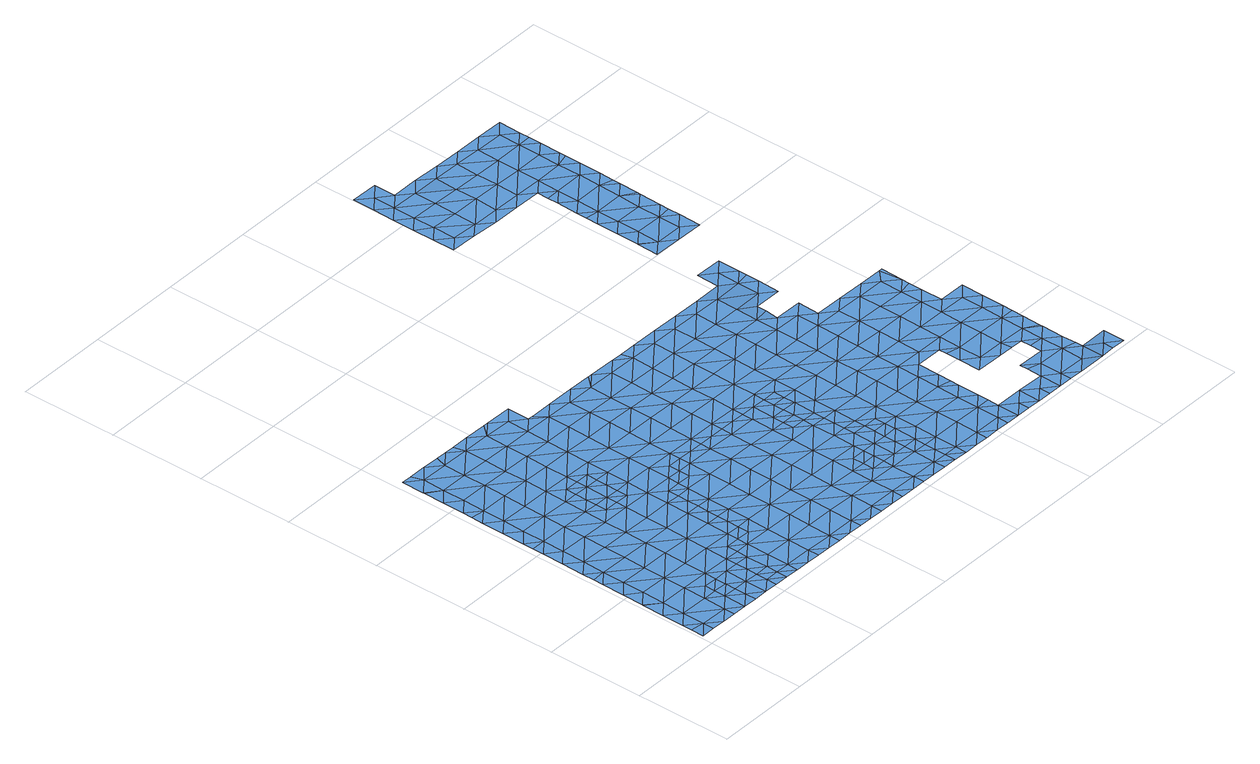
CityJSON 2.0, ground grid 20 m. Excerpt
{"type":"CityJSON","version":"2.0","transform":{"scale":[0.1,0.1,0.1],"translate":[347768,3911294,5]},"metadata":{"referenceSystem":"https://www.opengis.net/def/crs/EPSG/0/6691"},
"CityObjects":{
"waterbody1":{"type":"WaterBody","attributes":{"name":"7","class":"1140","function":"1","WaterBodyRiverFloodingRiskAttribute.description":"4","WaterBodyRiverFloodingRiskAttribute.rankOrg":"1","WaterBodyRiverFloodingRiskAttribute.adminType":"2","WaterBodyRiverFloodingRiskAttribute.scale":"L2"},"geometry":[{"type":"MultiSurface","lod":"1","boundaries":[[[0,1,2]],[[3,1,0]],[[4,2,1]],[[5,6,4]],[[4,1,5]],[[3,7,1]],[[8,9,6]],[[5,8,6]],[[9,8,10]],[[11,5,1]],[[8,12,10]],[[13,10,12]],[[1,7,11]],[[14,15,13]],[[11,16,5]],[[5,17,8]],[[7,18,11]],[[13,12,14]],[[15,19,20]],[[14,19,15]],[[19,21,20]],[[8,22,12]],[[18,23,11]],[[5,16,17]],[[24,25,21]],[[26,16,11]],[[21,19,24]],[[22,8,17]],[[14,12,22]],[[26,11,23]],[[14,27,19]],[[24,28,25]],[[22,27,14]],[[29,30,16]],[[16,30,17]],[[31,25,28]],[[29,16,26]],[[32,26,23]],[[31,33,34]],[[19,35,24]],[[28,33,31]],[[27,35,19]],[[34,33,36]],[[23,37,32]],[[30,38,17]],[[39,26,32]],[[24,40,28]],[[37,41,32]],[[42,36,43]],[[22,17,38]],[[36,33,43]],[[44,38,30]],[[45,24,35]],[[46,47,42]],[[48,39,32]],[[28,49,33]],[[46,42,43]],[[32,41,48]],[[24,45,40]],[[22,38,50]],[[46,51,47]],[[27,22,52]],[[27,53,35]],[[33,54,43]],[[55,51,56]],[[55,47,51]],[[44,57,38]],[[52,22,50]],[[52,53,27]],[[49,28,40]],[[41,58,48]],[[35,53,45]],[[56,59,60]],[[41,61,58]],[[56,51,59]],[[46,43,54]],[[62,48,58]],[[33,49,54]],[[63,38,57]],[[61,64,58]],[[63,65,38]],[[66,67,68]],[[66,60,67]],[[40,45,69]],[[60,59,67]],[[70,71,46]],[[72,63,57]],[[40,73,49]],[[50,38,65]],[[45,53,69]],[[46,54,70]],[[62,58,74]],[[51,46,71]],[[51,75,59]],[[74,58,64]],[[76,68,77]],[[78,54,49]],[[68,67,77]],[[52,79,53]],[[75,67,59]],[[77,80,76]],[[52,50,79]],[[62,74,81]],[[40,69,73]],[[73,78,49]],[[72,82,63]],[[79,50,65]],[[75,51,71]],[[53,83,69]],[[84,65,63]],[[67,85,77]],[[86,84,63]],[[86,63,82]],[[87,73,69]],[[80,77,88]],[[53,79,83]],[[83,89,69]],[[54,78,90]],[[70,54,91]],[[70,92,71]],[[93,78,73]],[[67,75,85]],[[89,87,69]],[[91,54,90]],[[77,94,88]],[[95,65,84]],[[71,92,75]],[[94,77,85]],[[79,65,95]],[[78,96,90]],[[97,78,93]],[[70,91,92]],[[93,73,87]],[[96,78,97]],[[79,98,83]],[[75,99,85]],[[96,100,90]],[[84,101,95]],[[102,88,94]],[[100,103,90]],[[90,103,91]],[[104,79,95]],[[83,105,89]],[[106,93,87]],[[75,92,99]],[[99,107,85]],[[85,108,94]],[[98,105,83]],[[101,109,95]],[[79,104,98]],[[110,109,101]],[[103,111,91]],[[112,92,91]],[[89,113,87]],[[102,94,114]],[[109,115,95]],[[104,95,115]],[[106,87,116]],[[108,85,107]],[[113,116,87]],[[117,98,104]],[[114,94,108]],[[118,117,104]],[[111,103,119]],[[104,115,118]],[[112,91,111]],[[89,105,113]],[[120,107,99]],[[117,121,98]],[[122,114,108]],[[99,92,123]],[[121,124,98]],[[119,125,111]],[[123,92,112]],[[105,98,124]],[[120,108,107]],[[113,126,116]],[[127,126,128]],[[129,113,105]],[[127,116,126]],[[130,129,105]],[[130,105,124]],[[122,108,131]],[[126,132,128]],[[99,123,120]],[[111,133,112]],[[134,128,132]],[[120,135,108]],[[125,134,132]],[[133,123,112]],[[111,125,136]],[[137,126,113]],[[138,113,129]],[[131,108,135]],[[125,132,136]],[[133,111,136]],[[139,120,123]],[[126,140,132]],[[138,129,141]],[[137,113,138]],[[142,131,135]],[[143,135,120]],[[123,133,139]],[[136,132,140]],[[144,142,135]],[[141,145,138]],[[126,137,140]],[[136,146,133]],[[147,144,135]],[[120,139,143]],[[145,148,138]],[[141,149,145]],[[137,138,148]],[[147,135,143]],[[136,140,146]],[[133,150,139]],[[137,151,140]],[[133,146,152]],[[153,147,143]],[[137,148,151]],[[154,151,148]],[[133,152,150]],[[143,139,155]],[[144,147,156]],[[146,140,157]],[[155,139,150]],[[140,151,157]],[[153,143,155]],[[147,153,156]],[[146,158,152]],[[154,159,151]],[[155,160,153]],[[146,157,161]],[[152,162,150]],[[163,157,151]],[[146,161,158]],[[150,162,155]],[[160,155,164]],[[151,159,163]],[[152,158,162]],[[162,165,155]],[[159,166,163]],[[155,165,164]],[[167,157,163]],[[161,157,168]],[[161,169,158]],[[166,170,163]],[[168,157,167]],[[158,169,162]],[[171,164,165]],[[172,167,163]],[[161,168,169]],[[162,173,165]],[[174,172,163]],[[163,170,174]],[[175,168,167]],[[173,162,169]],[[170,176,174]],[[165,177,171]],[[168,175,169]],[[165,173,177]],[[176,178,174]],[[175,167,172]],[[179,173,169]],[[180,181,182]],[[180,183,184]],[[175,179,169]],[[181,185,182]],[[183,180,182]],[[186,172,174]],[[187,174,178]],[[171,177,188]],[[179,189,173]],[[173,190,177]],[[185,191,182]],[[187,186,174]],[[189,190,173]],[[182,192,183]],[[191,192,182]],[[177,193,188]],[[187,178,194]],[[175,172,186]],[[175,195,179]],[[193,177,190]],[[196,192,191]],[[197,198,199]],[[194,200,187]],[[201,196,191]],[[175,186,195]],[[202,199,203]],[[199,198,203]],[[204,193,190]],[[205,186,187]],[[206,192,196]],[[207,190,189]],[[208,202,203]],[[179,195,209]],[[189,179,210]],[[211,212,213]],[[201,214,196]],[[215,216,217]],[[198,218,203]],[[219,205,187]],[[220,221,213]],[[210,179,209]],[[187,200,219]],[[210,207,189]],[[222,206,196]],[[223,208,203]],[[214,222,196]],[[207,204,190]],[[218,223,203]],[[224,217,225]],[[213,212,220]],[[217,216,225]],[[200,226,219]],[[195,186,205]],[[227,214,228]],[[229,218,230]],[[227,221,220]],[[228,221,227]],[[230,224,229]],[[195,231,209]],[[212,232,220]],[[224,225,229]],[[216,233,225]],[[234,222,214]],[[226,235,219]],[[227,234,214]],[[236,231,195]],[[229,237,218]],[[218,237,223]],[[195,205,236]],[[238,204,207]],[[209,239,210]],[[234,240,222]],[[231,239,209]],[[235,241,219]],[[225,242,229]],[[243,220,232]],[[220,244,227]],[[219,241,205]],[[245,240,233]],[[245,222,240]],[[246,247,235]],[[246,223,247]],[[210,248,207]],[[243,244,220]],[[223,237,247]],[[225,233,242]],[[239,248,210]],[[229,249,237]],[[238,207,250]],[[247,241,235]],[[227,251,234]],[[241,252,205]],[[248,250,207]],[[205,253,236]],[[232,254,243]],[[233,240,242]],[[244,251,227]],[[251,240,234]],[[252,253,205]],[[236,253,231]],[[229,242,249]],[[249,255,237]],[[254,256,243]],[[240,257,242]],[[251,257,240]],[[231,258,239]],[[247,237,259]],[[253,258,231]],[[241,247,259]],[[260,244,243]],[[261,250,248]],[[237,255,259]],[[262,243,256]],[[242,263,249]],[[260,251,244]],[[264,263,242]],[[252,241,265]],[[264,242,257]],[[249,266,255]],[[241,259,265]],[[239,258,267]],[[248,239,268]],[[256,269,262]],[[270,257,251]],[[243,262,260]],[[248,268,261]],[[260,270,251]],[[271,258,253]],[[239,267,268]],[[255,272,259]],[[252,265,273]],[[253,252,274]],[[269,275,262]],[[274,252,273]],[[249,263,266]],[[259,272,265]],[[258,271,267]],[[262,276,260]],[[276,262,275]],[[271,253,274]],[[255,266,272]],[[265,277,273]],[[257,270,278]],[[264,257,279]],[[276,280,260]],[[280,281,260]],[[271,282,267]],[[260,281,270]],[[267,283,268]],[[261,268,284]],[[279,257,278]],[[285,266,263]],[[275,286,276]],[[263,264,285]],[[287,278,270]],[[265,272,277]],[[281,287,270]],[[273,288,274]],[[275,289,286]],[[290,272,266]],[[291,288,273]],[[288,271,274]],[[264,279,285]],[[268,283,284]],[[267,282,283]],[[292,279,278]],[[273,277,291]],[[289,293,286]],[[294,278,287]],[[295,282,271]],[[292,278,294]],[[290,266,285]],[[296,277,272]],[[276,286,297]],[[288,295,271]],[[298,296,272]],[[299,279,292]],[[286,293,297]],[[285,279,299]],[[300,284,283]],[[298,272,290]],[[295,301,282]],[[282,302,283]],[[303,304,293]],[[301,302,282]],[[297,293,304]],[[291,277,305]],[[291,306,288]],[[307,295,288]],[[290,285,308]],[[285,299,308]],[[277,296,305]],[[300,283,302]],[[303,309,304]],[[307,310,295]],[[295,311,301]],[[288,306,307]],[[291,305,306]],[[297,304,312]],[[299,313,308]],[[290,308,314]],[[298,290,315]],[[298,316,296]],[[295,310,311]],[[317,318,319]],[[304,309,312]],[[320,302,301]],[[290,314,315]],[[296,316,305]],[[320,301,311]],[[306,321,307]],[[300,302,322]],[[318,323,324]],[[309,325,312]],[[298,315,316]],[[306,305,326]],[[319,327,317]],[[324,323,313]],[[323,318,317]],[[328,322,302]],[[325,309,329]],[[330,331,312]],[[326,321,306]],[[314,308,332]],[[308,313,332]],[[305,333,326]],[[330,334,331]],[[332,335,314]],[[314,336,315]],[[305,316,333]],[[312,325,330]],[[302,320,328]],[[329,337,325]],[[313,323,332]],[[335,336,314]],[[320,311,338]],[[315,336,316]],[[339,317,327]],[[330,340,334]],[[322,341,342]],[[337,343,325]],[[338,344,320]],[[345,330,325]],[[320,344,328]],[[346,326,333]],[[322,328,341]],[[323,317,347]],[[336,348,316]],[[316,349,333]],[[343,345,325]],[[339,327,350]],[[351,341,328]],[[347,317,339]],[[344,352,328]],[[353,335,332]],[[352,351,328]],[[345,340,330]],[[354,342,341]],[[332,323,353]],[[351,354,341]],[[333,349,346]],[[323,347,353]],[[337,355,343]],[[339,350,356]],[[316,348,349]],[[335,357,336]],[[340,358,359]],[[360,357,335]],[[345,358,340]],[[336,357,348]],[[359,358,356]],[[339,361,347]],[[362,345,343]],[[335,353,360]],[[355,362,343]],[[349,363,346]],[[339,356,364]],[[348,365,349]],[[362,366,345]],[[357,365,348]],[[366,367,345]],[[356,358,364]],[[361,339,364]],[[368,362,355]],[[353,347,361]],[[358,345,367]],[[369,363,349]],[[370,364,358]],[[367,370,358]],[[368,355,371]],[[360,372,357]],[[360,353,373]],[[373,353,361]],[[368,374,362]],[[349,365,369]],[[375,365,357]],[[371,376,368]],[[377,364,370]],[[360,378,372]],[[375,357,372]],[[361,364,379]],[[378,360,373]],[[364,377,379]],[[369,380,363]],[[375,381,365]],[[361,382,373]],[[374,368,376]],[[383,361,379]],[[365,384,369]],[[361,383,382]],[[365,381,384]],[[382,385,373]],[[373,385,378]],[[386,372,378]],[[369,384,380]],[[385,386,378]],[[380,384,387]]]}]},
"waterbody2":{"type":"WaterBody","attributes":{"name":"7","class":"1140","function":"1","WaterBodyRiverFloodingRiskAttribute.description":"4","WaterBodyRiverFloodingRiskAttribute.rankOrg":"2","WaterBodyRiverFloodingRiskAttribute.adminType":"2","WaterBodyRiverFloodingRiskAttribute.scale":"L2"},"geometry":[{"type":"MultiSurface","lod":"1","boundaries":[[[103,100,388]],[[97,93,389]],[[389,388,96]],[[128,388,389]],[[100,96,388]],[[134,125,388]],[[127,128,389]],[[93,106,389]],[[119,103,388]],[[119,388,125]],[[134,388,128]],[[389,116,127]],[[106,116,389]],[[97,389,96]]]}]},
"waterbody3":{"type":"WaterBody","attributes":{"name":"7","class":"1140","function":"1","WaterBodyRiverFloodingRiskAttribute.description":"4","WaterBodyRiverFloodingRiskAttribute.rankOrg":"2","WaterBodyRiverFloodingRiskAttribute.adminType":"2","WaterBodyRiverFloodingRiskAttribute.scale":"L2"},"geometry":[{"type":"MultiSurface","lod":"1","boundaries":[[[390,391,392]],[[393,394,395]],[[396,397,398]],[[399,400,393]],[[401,398,397]],[[397,400,401]],[[400,397,393]],[[396,393,397]],[[393,396,394]],[[394,396,402]],[[394,402,403]],[[403,402,404]],[[404,402,398]],[[404,398,405]],[[406,405,398]],[[405,406,407]],[[390,405,407]],[[390,407,391]],[[390,392,408]],[[408,392,409]],[[408,409,410]],[[410,409,411]],[[410,411,412]],[[413,412,411]],[[412,413,414]],[[414,413,149]],[[149,413,415]],[[184,416,417]],[[154,145,415]],[[154,415,159]],[[141,129,414]],[[129,130,414]],[[29,26,418]],[[57,418,48]],[[72,57,419]],[[81,420,82]],[[419,57,48]],[[48,62,419]],[[115,421,422]],[[81,74,423]],[[74,64,424]],[[74,424,423]],[[424,425,423]],[[425,395,423]],[[395,426,393]],[[427,399,393]],[[399,428,400]],[[400,429,401]],[[430,431,429]],[[213,221,432]],[[433,429,431]],[[433,434,435]],[[434,436,435]],[[437,438,432]],[[130,124,414]],[[414,149,141]],[[148,145,154]],[[415,439,159]],[[413,440,415]],[[414,124,412]],[[411,440,413]],[[422,410,412]],[[411,409,440]],[[404,408,410]],[[409,392,440]],[[211,213,432]],[[432,438,211]],[[441,434,433]],[[431,441,433]],[[442,430,429]],[[400,442,429]],[[428,442,400]],[[426,427,393]],[[408,405,390]],[[443,426,395]],[[425,443,395]],[[418,26,39]],[[39,48,418]],[[62,81,419]],[[419,81,82]],[[82,72,419]],[[57,44,418]],[[44,29,418]],[[29,44,30]],[[392,391,444]],[[391,407,417]],[[417,407,406]],[[433,401,429]],[[401,433,445]],[[446,417,406]],[[446,181,180]],[[185,181,447]],[[436,437,435]],[[437,432,435]],[[448,191,447]],[[214,201,448]],[[206,245,449]],[[192,449,215]],[[217,224,450]],[[391,451,444]],[[230,198,451]],[[194,452,200]],[[452,453,454]],[[455,454,453]],[[440,439,415]],[[452,454,202]],[[452,202,200]],[[202,456,200]],[[226,200,456]],[[235,226,246]],[[246,226,456]],[[456,223,246]],[[208,223,456]],[[208,456,202]],[[199,202,454]],[[197,199,454]],[[198,197,451]],[[444,451,197]],[[444,197,454]],[[444,454,455]],[[392,444,455]],[[440,392,455]],[[440,455,439]],[[453,439,455]],[[439,453,170]],[[166,159,439]],[[166,439,170]],[[176,170,453]],[[178,176,453]],[[178,453,452]],[[194,178,452]],[[218,198,230]],[[451,224,230]],[[451,450,224]],[[450,451,391]],[[416,450,391]],[[416,184,183]],[[417,416,391]],[[446,184,417]],[[180,184,446]],[[447,191,185]],[[206,449,192]],[[201,191,448]],[[222,245,206]],[[183,192,416]],[[192,215,416]],[[416,215,450]],[[450,215,217]],[[216,215,449]],[[145,149,415]],[[245,216,449]],[[216,245,233]],[[228,214,448]],[[228,448,221]],[[221,448,432]],[[432,448,447]],[[432,447,435]],[[445,433,435]],[[447,445,435]],[[181,445,447]],[[446,445,181]],[[406,445,446]],[[445,406,401]],[[406,398,401]],[[404,405,408]],[[396,398,402]],[[403,404,421]],[[394,403,457]],[[110,101,457]],[[124,121,412]],[[422,404,410]],[[422,421,404]],[[403,110,457]],[[403,421,110]],[[109,110,421]],[[115,109,421]],[[118,115,422]],[[422,117,118]],[[422,412,117]],[[121,117,412]],[[101,84,457]],[[86,457,84]],[[86,82,457]],[[82,420,457]],[[394,457,420]],[[81,423,420]],[[420,423,394]],[[394,423,395]]]}]},
"waterbody4":{"type":"WaterBody","attributes":{"name":"7","class":"1140","function":"1","WaterBodyRiverFloodingRiskAttribute.description":"4","WaterBodyRiverFloodingRiskAttribute.rankOrg":"1","WaterBodyRiverFloodingRiskAttribute.adminType":"2","WaterBodyRiverFloodingRiskAttribute.scale":"L2"},"geometry":[{"type":"MultiSurface","lod":"1","boundaries":[[[458,459,460]],[[461,462,463]],[[461,464,462]],[[465,464,461]],[[458,463,462]],[[458,466,463]],[[466,467,463]],[[462,459,458]],[[460,468,458]],[[467,469,463]],[[467,470,469]],[[470,471,469]],[[472,473,474]],[[475,473,472]],[[476,473,475]],[[476,477,473]],[[478,477,476]],[[479,477,478]],[[479,480,477]],[[479,481,480]],[[481,479,482]],[[483,482,479]],[[484,485,486]],[[487,485,484]],[[488,485,487]],[[489,490,491]],[[492,493,494]],[[483,479,495]],[[481,496,480]],[[477,480,497]],[[479,478,495]],[[478,476,498]],[[499,473,477]],[[500,476,475]],[[475,472,490]],[[501,472,474]],[[499,474,473]],[[465,461,502]],[[503,504,505]],[[503,506,507]],[[507,508,509]],[[509,510,511]],[[464,465,512]],[[464,459,462]],[[511,513,514]],[[515,516,513]],[[460,459,517]],[[518,468,460]],[[518,519,520]],[[520,519,521]],[[485,488,507]],[[488,508,507]],[[508,488,522]],[[523,508,522]],[[508,523,524]],[[525,524,526]],[[527,525,526]],[[528,525,527]],[[528,508,525]],[[509,508,528]],[[510,509,528]],[[529,510,528]],[[529,515,510]],[[515,513,510]],[[530,531,496]],[[532,477,497]],[[532,499,477]],[[497,480,531]],[[531,480,496]],[[505,506,503]],[[487,522,488]],[[485,481,486]],[[486,481,482]],[[478,533,495]],[[533,478,498]],[[500,498,476]],[[475,534,500]],[[534,475,494]],[[494,475,492]],[[475,490,492]],[[489,492,490]],[[489,493,492]],[[491,490,535]],[[468,466,458]],[[535,490,501]],[[501,490,472]],[[511,510,513]],[[460,519,518]],[[536,519,460]],[[521,519,536]],[[517,536,460]],[[536,517,516]],[[516,517,513]],[[527,529,528]],[[517,514,513]],[[514,517,459]],[[464,514,459]],[[512,514,464]],[[512,511,514]],[[511,512,509]],[[512,507,509]],[[507,512,503]],[[503,512,465]],[[503,465,504]],[[502,504,465]],[[471,502,461]],[[524,525,508]],[[506,485,507]],[[506,481,485]],[[506,496,481]],[[505,496,506]],[[530,496,505]],[[461,469,471]],[[461,463,469]]]}]}
},
"vertices":[
[8,26,3],[36,49,3],[8,52,3],[36,26,3],[8,73,3],[37,95,3],[9,119,3],[64,25,3],[38,142,3],[10,164,3],[10,165,3],[93,48,3],[39,188,3],[11,211,3],[39,234,3],[11,258,3],[94,94,3],[95,141,3],[93,25,3],[40,280,3],[12,278,3],[12,304,3],[95,187,3],[121,25,3],[41,326,3],[13,350,3],[122,71,3],[96,233,3],[42,373,3],[122,94,3],[123,117,3],[14,396,3],[150,47,3],[43,419,3],[14,418,3],[97,279,3],[15,442,3],[150,24,3],[152,140,3],[150,70,3],[99,372,3],[178,24,3],[15,489,3],[43,465,3],[151,116,3],[98,325,3],[44,511,3],[16,535,3],[179,70,3],[99,418,3],[152,186,3],[45,557,3],[153,232,3],[154,278,3],[100,464,3],[17,561,3],[17,581,3],[180,116,3],[207,46,3],[46,604,3],[18,627,3],[206,23,3],[207,69,3],[208,139,3],[235,23,3],[209,185,3],[18,669,3],[46,650,3],[18,673,3],[155,324,3],[101,510,3],[102,556,3],[208,116,3],[155,371,3],[235,46,3],[103,603,3],[19,720,3],[47,696,3],[156,417,3],[210,231,3],[40,719,3],[236,69,3],[236,115,3],[211,277,3],[237,161,3],[103,649,3],[237,138,3],[212,370,3],[76,719,3],[211,323,3],[157,463,3],[158,509,3],[159,556,3],[184,393,3],[104,695,3],[266,184,3],[185,439,3],[185,416,3],[267,276,3],[159,602,3],[185,463,3],[266,161,3],[112,718,3],[186,486,3],[267,230,3],[268,323,3],[213,393,3],[160,648,3],[161,694,3],[294,183,3],[294,160,3],[215,508,3],[215,555,3],[269,369,3],[133,718,3],[295,207,3],[241,392,3],[295,253,3],[295,230,3],[214,485,3],[217,647,3],[296,276,3],[154,717,3],[216,601,3],[296,299,3],[243,485,3],[270,415,3],[241,415,3],[242,439,3],[297,345,3],[297,322,3],[190,717,3],[271,461,3],[272,554,3],[242,462,3],[218,693,3],[271,507,3],[327,414,3],[326,368,3],[273,600,3],[327,460,3],[325,345,3],[237,716,3],[274,646,3],[247,716,3],[354,367,3],[328,506,3],[275,692,3],[355,390,3],[354,344,3],[330,599,3],[383,413,3],[329,553,3],[303,669,3],[383,390,3],[331,645,3],[303,715,3],[384,459,3],[386,552,3],[411,389,3],[314,668,3],[385,505,3],[387,598,3],[440,412,3],[359,668,3],[387,644,3],[440,389,3],[441,458,3],[442,505,3],[443,551,3],[468,388,3],[416,667,3],[498,457,3],[443,597,3],[497,411,3],[499,504,3],[497,388,3],[444,643,3],[525,388,3],[499,550,3],[578,132,3],[577,109,3],[606,132,3],[606,155,3],[578,155,3],[606,109,3],[555,456,3],[554,410,3],[465,666,3],[500,596,3],[501,642,3],[634,108,3],[635,155,3],[473,666,3],[553,387,3],[555,503,3],[663,131,3],[580,294,3],[609,294,3],[581,317,3],[582,387,3],[662,108,3],[581,340,3],[609,317,3],[530,665,3],[611,455,3],[663,154,3],[558,641,3],[609,340,3],[556,549,3],[557,595,3],[689,15,3],[718,14,3],[690,38,3],[691,107,3],[636,201,3],[664,200,3],[636,224,3],[637,293,3],[611,409,3],[718,38,3],[690,61,3],[692,154,3],[638,339,3],[636,247,3],[664,223,3],[610,386,3],[719,84,3],[690,84,3],[665,270,3],[637,270,3],[613,548,3],[746,14,3],[692,200,3],[720,130,3],[639,386,3],[612,502,3],[666,316,3],[553,664,3],[614,594,3],[720,176,3],[667,408,3],[721,222,3],[775,37,3],[776,83,3],[692,177,3],[638,362,3],[667,362,3],[615,640,3],[722,269,3],[587,664,3],[776,129,3],[668,454,3],[669,501,3],[774,13,3],[723,315,3],[803,13,3],[777,175,3],[670,547,3],[724,361,3],[832,82,3],[643,663,3],[832,36,3],[779,268,3],[778,221,3],[724,407,3],[780,314,3],[671,593,3],[671,639,3],[831,13,3],[833,128,3],[727,546,3],[780,360,3],[725,453,3],[726,500,3],[860,12,3],[860,58,3],[781,406,3],[834,174,3],[835,220,3],[861,82,3],[861,104,3],[727,592,3],[728,638,3],[700,662,3],[836,267,3],[888,35,3],[862,151,3],[783,499,3],[888,12,3],[836,313,3],[782,453,3],[863,197,3],[916,11,3],[862,168,3],[783,545,3],[838,405,3],[917,57,3],[837,359,3],[864,243,3],[757,661,3],[784,591,3],[785,637,3],[945,11,3],[945,34,3],[839,452,3],[839,498,3],[811,521,3],[892,266,3],[973,10,3],[812,548,4],[812,568,5],[974,56,3],[920,242,3],[893,312,3],[894,358,3],[895,404,3],[948,172,3],[920,196,3],[919,150,3],[841,590,6],[868,520,3],[814,660,5],[948,219,3],[920,225,3],[1002,33,3],[867,474,3],[976,149,3],[842,636,6],[1002,10,3],[1003,79,3],[975,86,3],[949,265,3],[895,451,3],[975,103,3],[950,311,3],[951,357,3],[1030,9,3],[869,567,6],[1004,171,3],[1032,102,3],[843,683,6],[815,706,6],[1059,32,3],[870,613,6],[1060,78,3],[924,473,3],[1005,218,3],[952,403,3],[952,450,3],[1006,148,3],[871,659,6],[870,640,6],[1006,264,3],[871,705,6],[1087,8,5],[1032,148,3],[1008,356,3],[1060,124,3],[1032,126,3],[1007,310,3],[1062,217,3],[1088,54,4],[981,472,3],[1061,170,3],[1008,402,3],[1088,70,4],[1088,101,3],[1116,31,6],[1009,449,3],[1089,147,3],[1115,8,6],[1036,333,3],[1063,263,3],[1144,53,6],[1036,379,3],[1144,7,6],[1089,153,3],[1064,309,3],[1090,193,3],[1031,471,3],[1037,407,3],[1091,239,3],[1090,217,3],[1037,425,3],[1092,285,3],[1092,332,3],[1038,471,3],
[214,462,3],[213,416,3],
[494,226,3],[551,225,3],[495,272,3],[377,43,3],[321,90,3],[320,44,3],[378,90,3],[435,89,3],[436,135,3],[405,20,3],[434,42,3],[492,88,3],[379,136,3],[322,137,3],[380,182,3],[436,181,3],[492,134,3],[493,180,3],[437,227,3],[438,273,3],[380,228,3],[381,274,3],[324,275,3],[382,321,3],[325,322,3],[383,367,3],[607,178,3],[550,179,3],[151,93,3],[208,92,3],[264,91,3],[323,183,3],[324,229,3],[264,45,3],[263,22,3],[292,22,3],[348,21,3],[377,20,3],[434,19,3],[491,41,3],[490,18,3],[519,18,3],[661,39,3],[548,40,3],[576,17,3],[604,39,3],[604,16,3],[632,16,3],[661,15,3],[439,366,3],[439,320,3],[547,17,3],[462,19,3],[320,21,3],[552,272,3],[548,87,3],[549,133,3],[605,86,3],[662,85,3],[664,177,3],[608,224,3],[608,271,3],[553,364,3],[496,365,3],[552,318,3],[495,319,3],[610,363,3],[265,138,3],
[624,1195,9],[681,1194,8],[625,1241,8],[679,1101,8],[680,1148,8],[623,1149,10],[737,1147,8],[736,1101,7],[595,1172,9],[594,1126,10],[596,1218,8],[622,1102,10],[594,1080,10],[650,1079,9],[846,868,7],[847,914,7],[818,891,7],[903,867,7],[903,913,7],[847,960,7],[904,959,8],[905,1005,9],[848,1006,7],[906,1051,9],[934,1028,9],[933,998,8],[935,1106,8],[906,1098,9],[934,1074,9],[935,1120,8],[907,1144,8],[873,798,7],[845,821,7],[816,799,7],[902,820,7],[930,797,7],[931,843,7],[933,982,8],[849,1052,7],[819,984,7],[932,935,8],[818,937,7],[931,889,7],[817,845,7],[707,1078,7],[793,1100,7],[764,1077,7],[821,1076,7],[850,1099,7],[850,1145,7],[908,1190,8],[851,1191,6],[795,1238,8],[794,1192,7],[794,1146,8],[738,1239,9],[738,1193,7],[767,1262,8],[710,1263,9],[682,1240,8],[597,1265,8],[626,1287,8],[598,1311,8],[654,1310,8],[936,1166,8],[936,1190,8],[937,1213,7],[909,1236,7],[938,1259,7],[881,1260,7],[852,1237,7],[824,1261,7],[820,1051,7],[820,1030,7],[819,964,7],[932,941,8],[931,869,7],[817,843,7],[654,1264,8]
]}
